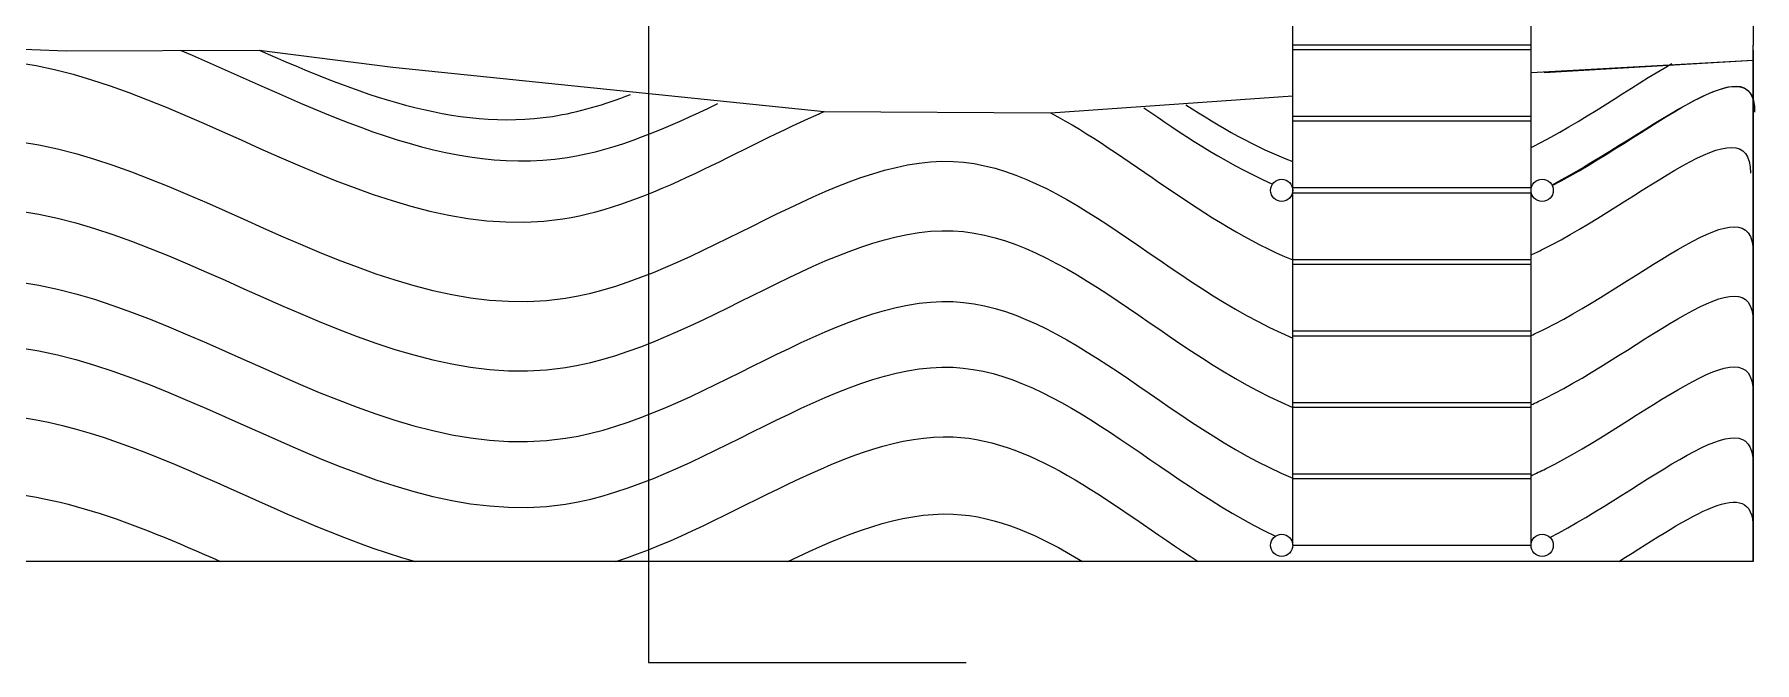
# Model space of a CAD drawing. Header units: millimetres. Extents: x 19901 to 42199, y 14822 to 21214.
# Drawn here: x 24251 to 25334, y 15550 to 15946 of the extents above; entities that cross this region are included whole.
import ezdxf

# ---------------------------------------------------------------- set-up
doc = ezdxf.new("R2010")
doc.units = ezdxf.units.MM
doc.layers.get('0').update_dxf_attribs({"lineweight": 18})
doc.layers.add('acqua', color=140, linetype='Continuous')
doc.layers.add('SEZIONI_medie_small_section', color=2, linetype='Continuous', lineweight=9)
doc.layers.add('Wall', color=7, linetype='Continuous', lineweight=20)

msp = doc.modelspace()

# ---------------------------------------------------------------- linework, layer by layer
msp.add_line((25333, 17939.2), (25333, 15939.2))
msp.add_line((25333, 17939.2), (25333, 15939.2))
at = {"layer": 'acqua'}
for p, q in [((24173, 15939.2), (24270.6, 15935.6)), ((24270.6, 15935.6), (24392.2, 15936)), ((24270.6, 15935.6), (24392.2, 15936)), ((24392.2, 15936), (24476.4, 15925.3)), ((24392.2, 15936), (24476.4, 15925.3)), ((25333, 15936), (25333, 15614)), ((25333, 15936), (25333, 15614)), ((24476.4, 15925.3), (24748, 15897.3)), ((24476.4, 15925.3), (24748, 15897.3)), ((25193.1, 15921.9), (25333, 15929.6)), ((25201.4, 15921.9), (25333, 15929.6)), ((24890.5, 15896.5), (25043.1, 15907.3)), ((24890.5, 15896.5), (25043.1, 15907.3)), ((24748, 15897.3), (24890.5, 15896.5)), ((24748, 15897.3), (24890.5, 15896.5)), ((25333, 15614), (23333.3, 15614)), ((25333, 15614), (23333.3, 15614))]:
    msp.add_line(p, q, dxfattribs=at)
for points, knots in [([(24342.5, 15936), (24422.9, 15902), (24536.2, 15837.6), (24649.6, 15887.2), (24680.9, 15902.4)], [1067.948856, 1067.948856, 1067.948856, 1067.948856, 1318.144685, 1415.624607, 1415.624607, 1415.624607, 1415.624607]), ([(24342.5, 15936), (24422.9, 15902), (24536.2, 15837.6), (24649.6, 15887.2), (24680.9, 15902.4)], [1067.948856, 1067.948856, 1067.948856, 1067.948856, 1318.144685, 1415.624607, 1415.624607, 1415.624607, 1415.624607]), ([(24392.2, 15936), (24453.4, 15908.9), (24531.6, 15878.3), (24609.7, 15901.8), (24626.1, 15908.1)], [1128.832023, 1128.832023, 1128.832023, 1128.832023, 1318.144685, 1368.468754, 1368.468754, 1368.468754, 1368.468754]), ([(24392.2, 15936), (24453.4, 15908.9), (24531.6, 15878.3), (24609.7, 15901.8), (24626.1, 15908.1)], [1128.832023, 1128.832023, 1128.832023, 1128.832023, 1318.144685, 1368.468754, 1368.468754, 1368.468754, 1368.468754]), ([(23627.5, 15895.8), (23718.5, 15869.8), (23925.4, 15763.9), (24226.2, 16034), (24511.5, 15755.6), (24694.9, 15874.7), (24748, 15897.3)], [332.204834, 332.204834, 332.204834, 332.204834, 613.855116, 927.042642, 1318.144685, 1489.112968, 1489.112968, 1489.112968, 1489.112968]), ([(23627.5, 15895.8), (23718.5, 15869.8), (23925.4, 15763.9), (24226.2, 16034), (24511.5, 15755.6), (24694.9, 15874.7), (24748, 15897.3)], [332.204834, 332.204834, 332.204834, 332.204834, 613.855116, 927.042642, 1318.144685, 1489.112968, 1489.112968, 1489.112968, 1489.112968]), ([(25193.1, 15874.7), (25193.4, 15874.8), (25223.8, 15889.8), (25256.6, 15913.4), (25281.7, 15927.5)], [1963.837878, 1963.837878, 1963.837878, 1963.837878, 1964.650571, 2033.827733, 2033.827733, 2033.827733, 2033.827733]), ([(25193.1, 15874.7), (25193.4, 15874.8), (25223.8, 15889.8), (25256.6, 15913.4), (25281.7, 15927.5)], [1963.837878, 1963.837878, 1963.837878, 1963.837878, 1964.650571, 2033.827733, 2033.827733, 2033.827733, 2033.827733]), ([(25193.1, 15807.1), (25195.6, 15808.2), (25258, 15837.9), (25331.2, 15904.8), (25331.2, 15858.5)], [1958.848784, 1958.848784, 1958.848784, 1958.848784, 1964.650571, 2103.747507, 2103.747507, 2103.747507, 2103.747507]), ([(25193.1, 15807.1), (25195.6, 15808.2), (25258, 15837.9), (25331.2, 15904.8), (25331.2, 15858.5)], [1958.848784, 1958.848784, 1958.848784, 1958.848784, 1964.650571, 2103.747507, 2103.747507, 2103.747507, 2103.747507]), ([(23333.2, 15756.1), (23383.6, 15799.3), (23550.4, 15942), (23882.5, 15673.8), (24228, 15984.1), (24541.9, 15677.7), (24834, 15941.6), (24963.6, 15788), (25043.1, 15754.7)], [0.234676, 0.234676, 0.234676, 0.234676, 185.90905, 613.855116, 927.042642, 1318.144685, 1576.900583, 1822.418222, 1822.418222, 1822.418222, 1822.418222]), ([(23333.2, 15756.1), (23383.6, 15799.3), (23550.4, 15942), (23882.5, 15673.8), (24228, 15984.1), (24541.9, 15677.7), (24834, 15941.6), (24963.6, 15788), (25043.1, 15754.7)], [0.234676, 0.234676, 0.234676, 0.234676, 185.90905, 613.855116, 927.042642, 1318.144685, 1576.900583, 1822.418222, 1822.418222, 1822.418222, 1822.418222]), ([(25193.1, 15756.3), (25196.1, 15757.7), (25259.1, 15787.3), (25333, 15854.9), (25333, 15808.5)], [1957.466821, 1957.466821, 1957.466821, 1957.466821, 1964.650571, 2103.747507, 2103.747507, 2103.747507, 2103.747507]), ([(25193.1, 15756.3), (25196.1, 15757.7), (25259.1, 15787.3), (25333, 15854.9), (25333, 15808.5)], [1957.466821, 1957.466821, 1957.466821, 1957.466821, 1964.650571, 2103.747507, 2103.747507, 2103.747507, 2103.747507]), ([(23333.2, 15712.4), (23383.7, 15755.6), (23550.4, 15898.3), (23882.5, 15630.1), (24228, 15940.4), (24541.9, 15634), (24834, 15897.9), (24963.6, 15744.3), (25043.1, 15711)], [0.314982, 0.314982, 0.314982, 0.314982, 185.90905, 613.855116, 927.042642, 1318.144685, 1576.900583, 1822.437189, 1822.437189, 1822.437189, 1822.437189]), ([(23333.2, 15712.4), (23383.7, 15755.6), (23550.4, 15898.3), (23882.5, 15630.1), (24228, 15940.4), (24541.9, 15634), (24834, 15897.9), (24963.6, 15744.3), (25043.1, 15711)], [0.314982, 0.314982, 0.314982, 0.314982, 185.90905, 613.855116, 927.042642, 1318.144685, 1576.900583, 1822.437189, 1822.437189, 1822.437189, 1822.437189]), ([(25193.1, 15712.6), (25196.1, 15714), (25259.1, 15743.6), (25332.9, 15811.2), (25332.9, 15764.8)], [1957.47845, 1957.47845, 1957.47845, 1957.47845, 1964.650571, 2103.747507, 2103.747507, 2103.747507, 2103.747507]), ([(25193.1, 15712.6), (25196.1, 15714), (25259.1, 15743.6), (25332.9, 15811.2), (25332.9, 15764.8)], [1957.47845, 1957.47845, 1957.47845, 1957.47845, 1964.650571, 2103.747507, 2103.747507, 2103.747507, 2103.747507]), ([(23333.3, 15667.9), (23383.7, 15711.1), (23550.5, 15853.7), (23882.5, 15585.5), (24228, 15895.8), (24541.9, 15589.4), (24834, 15853.3), (24963.6, 15699.7), (25043.1, 15666.4)], [0.373872, 0.373872, 0.373872, 0.373872, 185.90905, 613.855116, 927.042642, 1318.144685, 1576.900583, 1822.440809, 1822.440809, 1822.440809, 1822.440809]), ([(23333.3, 15667.9), (23383.7, 15711.1), (23550.5, 15853.7), (23882.5, 15585.5), (24228, 15895.8), (24541.9, 15589.4), (24834, 15853.3), (24963.6, 15699.7), (25043.1, 15666.4)], [0.373872, 0.373872, 0.373872, 0.373872, 185.90905, 613.855116, 927.042642, 1318.144685, 1576.900583, 1822.440809, 1822.440809, 1822.440809, 1822.440809]), ([(25193.1, 15668), (25196.1, 15669.4), (25259.1, 15699), (25332.9, 15766.6), (25332.9, 15720.2)], [1957.481192, 1957.481192, 1957.481192, 1957.481192, 1964.650571, 2103.747507, 2103.747507, 2103.747507, 2103.747507]), ([(25193.1, 15668), (25196.1, 15669.4), (25259.1, 15699), (25332.9, 15766.6), (25332.9, 15720.2)], [1957.481192, 1957.481192, 1957.481192, 1957.481192, 1964.650571, 2103.747507, 2103.747507, 2103.747507, 2103.747507]), ([(23333.3, 15626.6), (23383.7, 15669.8), (23550.5, 15812.3), (23882.5, 15544.2), (24228, 15854.4), (24541.9, 15548), (24830.3, 15808.6), (24957.7, 15665.1), (25032.1, 15630)], [0.432763, 0.432763, 0.432763, 0.432763, 185.90905, 613.855116, 927.042642, 1318.144685, 1576.900583, 1811.01159, 1811.01159, 1811.01159, 1811.01159]), ([(23333.3, 15626.6), (23383.7, 15669.8), (23550.5, 15812.3), (23882.5, 15544.2), (24228, 15854.4), (24541.9, 15548), (24830.3, 15808.6), (24957.7, 15665.1), (25032.1, 15630)], [0.432763, 0.432763, 0.432763, 0.432763, 185.90905, 613.855116, 927.042642, 1318.144685, 1576.900583, 1811.01159, 1811.01159, 1811.01159, 1811.01159]), ([(23949.3, 15614), (24037.4, 15638.1), (24211.4, 15774.8), (24394.9, 15640.2), (24490.7, 15614)], [653.658208, 653.658208, 653.658208, 653.658208, 927.042642, 1221.60361, 1221.60361, 1221.60361, 1221.60361]), ([(23949.3, 15614), (24037.4, 15638.1), (24211.4, 15774.8), (24394.9, 15640.2), (24490.7, 15614)], [653.658208, 653.658208, 653.658208, 653.658208, 927.042642, 1221.60361, 1221.60361, 1221.60361, 1221.60361]), ([(23949.3, 15614), (24037.4, 15638.1), (24211.4, 15774.8), (24394.9, 15640.2), (24490.7, 15614)], [653.658208, 653.658208, 653.658208, 653.658208, 927.042642, 1221.60361, 1221.60361, 1221.60361, 1221.60361]), ([(23949.3, 15614), (24037.4, 15638.1), (24211.4, 15774.8), (24394.9, 15640.2), (24490.7, 15614)], [653.658208, 653.658208, 653.658208, 653.658208, 927.042642, 1221.60361, 1221.60361, 1221.60361, 1221.60361]), ([(24616.7, 15614), (24690.4, 15637.3), (24821.6, 15741.8), (24930, 15648.8), (24983.5, 15614)], [1350.430633, 1350.430633, 1350.430633, 1350.430633, 1576.900583, 1758.057005, 1758.057005, 1758.057005, 1758.057005]), ([(24616.7, 15614), (24690.4, 15637.3), (24821.6, 15741.8), (24930, 15648.8), (24983.5, 15614)], [1350.430633, 1350.430633, 1350.430633, 1350.430633, 1576.900583, 1758.057005, 1758.057005, 1758.057005, 1758.057005]), ([(24616.7, 15614), (24690.4, 15637.3), (24821.6, 15741.8), (24930, 15648.8), (24983.5, 15614)], [1350.430633, 1350.430633, 1350.430633, 1350.430633, 1576.900583, 1758.057005, 1758.057005, 1758.057005, 1758.057005]), ([(24616.7, 15614), (24690.4, 15637.3), (24821.6, 15741.8), (24930, 15648.8), (24983.5, 15614)], [1350.430633, 1350.430633, 1350.430633, 1350.430633, 1576.900583, 1758.057005, 1758.057005, 1758.057005, 1758.057005]), ([(24066.8, 15614), (24113.6, 15636.1), (24212.1, 15679.5), (24313.6, 15638), (24367.8, 15614)], [777.302226, 777.302226, 777.302226, 777.302226, 927.042642, 1095.083444, 1095.083444, 1095.083444, 1095.083444]), ([(24066.8, 15614), (24113.6, 15636.1), (24212.1, 15679.5), (24313.6, 15638), (24367.8, 15614)], [777.302226, 777.302226, 777.302226, 777.302226, 927.042642, 1095.083444, 1095.083444, 1095.083444, 1095.083444]), ([(24725, 15614), (24760.9, 15631.2), (24825.4, 15657.1), (24883.8, 15630.4), (24910.7, 15614)], [1462.70326, 1462.70326, 1462.70326, 1462.70326, 1576.900583, 1673.052597, 1673.052597, 1673.052597, 1673.052597]), ([(24725, 15614), (24760.9, 15631.2), (24825.4, 15657.1), (24883.8, 15630.4), (24910.7, 15614)], [1462.70326, 1462.70326, 1462.70326, 1462.70326, 1576.900583, 1673.052597, 1673.052597, 1673.052597, 1673.052597])]:
    msp.add_open_spline(points, degree=3, knots=knots, dxfattribs=at)
for points in [[(25206.2, 15851), (25272.9, 15887.4), (25333.9, 15940.2), (25333.9, 15897)], [(25206.4, 15850.8), (25266, 15881.3), (25333.9, 15942.6), (25333.9, 15897)], [(24890.5, 15896.5), (24938.9, 15871.1), (24986.9, 15827), (25043.1, 15803.9)], [(24890.5, 15896.5), (24938.9, 15871.1), (24986.9, 15827), (25043.1, 15803.9)], [(24949.3, 15899.7), (24972.5, 15883.8), (24996.3, 15867.1), (25030.3, 15851.7)], [(24975.7, 15901.6), (24997.1, 15887.7), (25019.3, 15874.9), (25043.1, 15865.9)], [(24975.7, 15901.6), (24997.1, 15887.7), (25019.3, 15874.9), (25043.1, 15865.9)], [(25042.9, 15846.3), (25043, 15846.3), (25043, 15846.2), (25043.1, 15846.2)], [(25193.1, 15844.1), (25193.3, 15844.2), (25193.6, 15844.4), (25193.9, 15844.5)], [(25205, 15629.2), (25264.8, 15659.6), (25332.9, 15721.3), (25332.9, 15675.6)], [(25205, 15629.2), (25264.8, 15659.6), (25332.9, 15721.3), (25332.9, 15675.6)], [(25248.4, 15614), (25293.5, 15642.5), (25332.9, 15669.8), (25332.9, 15635.1)], [(25248.4, 15614), (25293.5, 15642.5), (25332.9, 15669.8), (25332.9, 15635.1)], [(25248.4, 15614), (25293.5, 15642.5), (25332.9, 15669.8), (25332.9, 15635.1)], [(25248.4, 15614), (25293.5, 15642.5), (25332.9, 15669.8), (25332.9, 15635.1)], [(25043, 15625.1), (25043, 15625.1), (25043, 15625.1), (25043.1, 15625.1)], [(25043, 15625.1), (25043, 15625.1), (25043, 15625.1), (25043.1, 15625.1)]]:
    msp.add_open_spline(points, degree=3, dxfattribs=at)
at = {"layer": 'SEZIONI_medie_small_section'}
for p, q in [((24637.3, 18017.7), (24637.3, 15550.3)), ((24637.3, 15550.3), (24837.3, 15550.3))]:
    msp.add_line(p, q, dxfattribs=at)
at = {"layer": 'Wall'}
for p, q in [((25043.1, 15624.2), (25043.1, 16071.2)), ((25193.1, 15624.2), (25193.1, 16071.2)), ((25193.1, 15939.2), (25043.1, 15939.2)), ((25193.1, 15936.2), (25043.1, 15936.2)), ((25333, 15614.4), (25333, 15939.2)), ((25193.1, 15894.2), (25043.1, 15894.2)), ((25193.1, 15891.2), (25043.1, 15891.2)), ((25193.1, 15849.2), (25043.1, 15849.2)), ((25043.1, 15846.2), (25193.1, 15846.2)), ((25043.1, 15804.2), (25193.1, 15804.2)), ((25043.1, 15801.2), (25193.1, 15801.2)), ((25043.1, 15759.2), (25193.1, 15759.2)), ((25043.1, 15756.2), (25193.1, 15756.2)), ((25043.1, 15714.2), (25193.1, 15714.2)), ((25043.1, 15711.2), (25193.1, 15711.2)), ((25043.1, 15669.2), (25193.1, 15669.2)), ((25043.1, 15666.2), (25193.1, 15666.2)), ((25043.1, 15624.2), (25193.1, 15624.2)), ((23333.3, 15614), (25333, 15614.4))]:
    msp.add_line(p, q, dxfattribs=at)
for centre in [(25036.1, 15847.7), (25200.1, 15847.7), (25036.1, 15624.2), (25200.1, 15624.2)]:
    msp.add_circle(centre, 7, dxfattribs=at)

doc.saveas('drawing.dxf')
